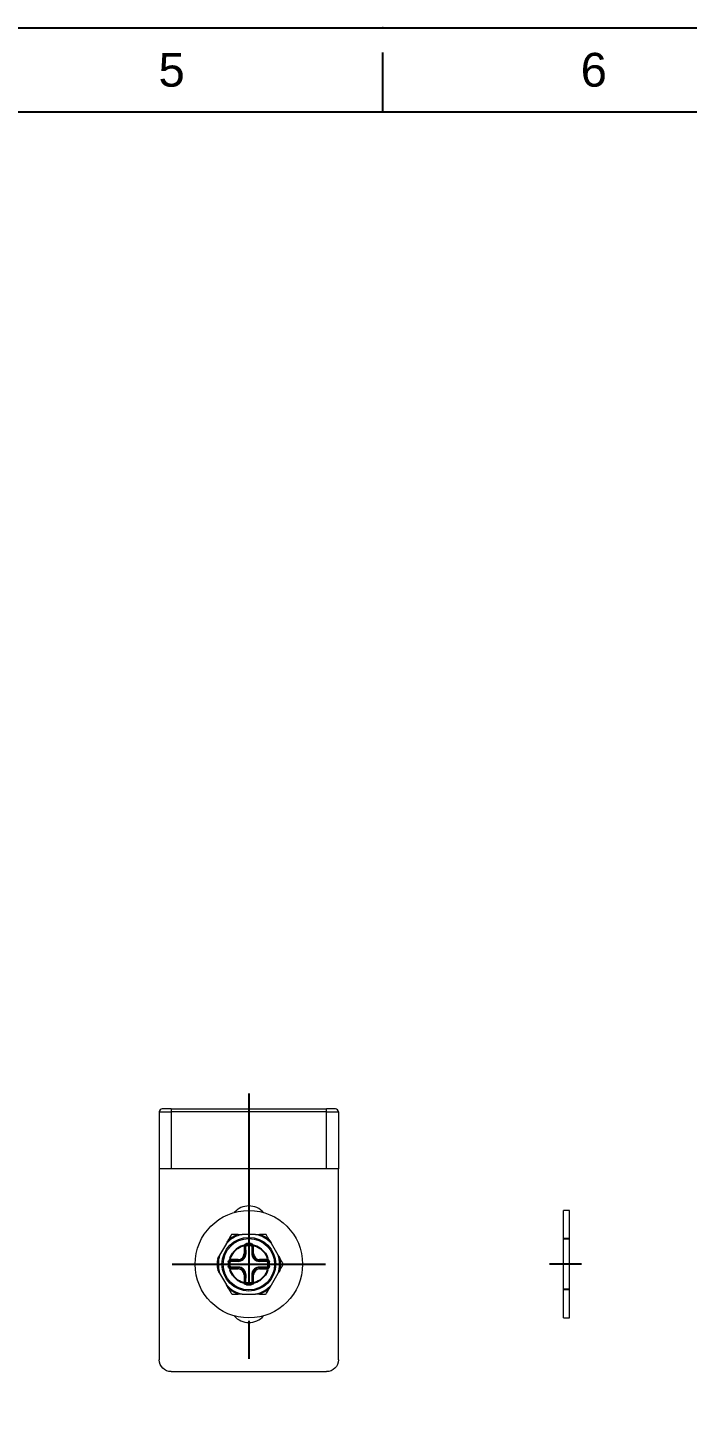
# Model space of a CAD drawing. Header units: millimetres. Extents: x 480 to 1074, y -563 to -143.
# Drawn here: x 788.5 to 899, y -375.5 to -142.6 of the extents above; entities that cross this region are included whole.
import ezdxf

# ---------------------------------------------------------------- set-up
doc = ezdxf.new("R2010")
doc.units = ezdxf.units.MM
doc.linetypes.add('CENTER', pattern=[50.8, 31.75, -6.35, 6.35, -6.35])
doc.linetypes.add('CENTERX2', pattern=[101.6, 63.5, -12.7, 12.7, -12.7])
doc.styles.get("Standard").update_dxf_attribs({"font": 'arial.ttf'})

msp = doc.modelspace()

# ---------------------------------------------------------------- linework, layer by layer
for p, q in [((847.96261, -156.70304), (847.96261, -146.70304)), ((1060.08383, -156.70304), (494.42726, -156.70304)), ((879.25706, -345.42998), (878.25706, -345.42998)), ((879.25706, -353.92998), (878.25706, -353.92998))]:
    msp.add_line(p, q)
at = {"color": 1, "linetype": 'CENTER'}
for p, q in [((825.54066, -321.07328), (825.54066, -371.2769)), ((812.69441, -349.68), (838.38691, -349.68)), ((881.24404, -349.67998), (875.89829, -349.67998))]:
    msp.add_line(p, q, dxfattribs=at)
at = {"color": 7, "linetype": 'Continuous', "lineweight": 15}
for p, q in [((812.54066, -323.68), (812.54066, -324.18)), ((812.54066, -323.68), (838.54066, -323.68)), ((838.54066, -324.18), (838.54066, -323.68)), ((810.54066, -324.18), (812.54066, -324.18)), ((810.54066, -324.18), (810.54066, -333.68)), ((838.54066, -324.18), (812.54066, -324.18)), ((812.54066, -324.18), (812.54066, -333.68)), ((838.54066, -324.18), (840.54066, -324.18)), ((838.54066, -333.68), (838.54066, -324.18)), ((840.54066, -324.18), (840.54066, -333.68)), ((812.54066, -333.68), (810.54066, -333.68)), ((810.54066, -333.68), (810.54066, -365.68069)), ((838.54066, -333.68), (812.54066, -333.68)), ((840.54066, -333.68), (838.54066, -333.68)), ((840.54066, -365.68069), (840.54066, -333.68)), ((879.25706, -340.67998), (878.25706, -340.67998)), ((878.25706, -349.67998), (878.25706, -340.67998)), ((879.25706, -349.67998), (879.25706, -340.67998)), ((826.66587, -344.68), (824.41545, -344.68)), ((821.77314, -346.20554), (820.64792, -348.15447)), ((824.7492, -346.63817), (824.7492, -347.88)), ((824.7492, -346.63817), (824.94901, -346.63817)), ((824.94901, -347.88), (824.94901, -346.63817)), ((824.94901, -346.63817), (825.05308, -346.74224)), ((825.06167, -347.88), (825.05308, -346.74224)), ((825.9325, -346.23855), (825.14882, -346.23855)), ((825.14882, -346.23855), (825.14882, -346.43836)), ((825.14882, -346.43836), (825.9325, -346.43836)), ((825.25155, -346.54109), (825.14882, -346.43836)), ((825.25155, -346.54109), (825.82977, -346.54109)), ((825.9325, -346.43836), (825.82977, -346.54109)), ((825.9325, -346.23855), (825.9325, -346.43836)), ((826.02823, -346.74224), (826.01965, -347.88)), ((826.02823, -346.74224), (826.13231, -346.63817)), ((826.33212, -346.63817), (826.13231, -346.63817)), ((826.13231, -346.63817), (826.13231, -347.88)), ((826.33212, -347.88), (826.33212, -346.63817)), ((830.43339, -348.15447), (829.30818, -346.20554)), ((822.29901, -349.28817), (822.0992, -349.28817)), ((822.0992, -349.28817), (822.0992, -350.07184)), ((822.29901, -350.07184), (822.29901, -349.28817)), ((822.29901, -349.28817), (822.40174, -349.3909)), ((822.49882, -349.08836), (822.49882, -348.88855)), ((823.74066, -348.88855), (822.49882, -348.88855)), ((822.49882, -349.08836), (823.74066, -349.08836)), ((822.60289, -349.19243), (822.49882, -349.08836)), ((822.60289, -349.19243), (823.74066, -349.20101)), ((823.74066, -348.88855), (823.74066, -349.08836)), ((823.74066, -349.20101), (823.74066, -349.08836)), ((824.7492, -347.88), (824.94901, -347.88)), ((825.06167, -347.88), (824.94901, -347.88)), ((826.01965, -347.88), (826.13231, -347.88)), ((826.33212, -347.88), (826.13231, -347.88)), ((828.5825, -348.88855), (827.34066, -348.88855)), ((827.34066, -348.88855), (827.34066, -349.08836)), ((827.34066, -349.08836), (828.5825, -349.08836)), ((827.34066, -349.20101), (827.34066, -349.08836)), ((827.34066, -349.20101), (828.47842, -349.19243)), ((828.5825, -349.08836), (828.47842, -349.19243)), ((828.5825, -348.88855), (828.5825, -349.08836)), ((828.67958, -349.3909), (828.78231, -349.28817)), ((828.98212, -349.28817), (828.78231, -349.28817)), ((828.78231, -349.28817), (828.78231, -350.07184)), ((828.98212, -350.07184), (828.98212, -349.28817)), ((820.64792, -351.20554), (821.77314, -353.15447)), ((822.29901, -350.07184), (822.0992, -350.07184)), ((822.40174, -349.96911), (822.29901, -350.07184)), ((822.40174, -349.96911), (822.40174, -349.3909)), ((822.49882, -350.27165), (822.60289, -350.16758)), ((823.74066, -350.27165), (822.49882, -350.27165)), ((822.49882, -350.27165), (822.49882, -350.47146)), ((822.49882, -350.47146), (823.74066, -350.47146)), ((823.74066, -350.159), (822.60289, -350.16758)), ((823.74066, -350.159), (823.74066, -350.27165)), ((823.74066, -350.27165), (823.74066, -350.47146)), ((824.94901, -351.48), (824.7492, -351.48)), ((824.7492, -351.48), (824.7492, -352.72184)), ((824.94901, -352.72184), (824.94901, -351.48)), ((825.06167, -351.48), (824.94901, -351.48)), ((825.05308, -352.61777), (825.06167, -351.48)), ((826.01965, -351.48), (826.02823, -352.61777)), ((826.01965, -351.48), (826.13231, -351.48)), ((826.13231, -351.48), (826.33212, -351.48)), ((826.13231, -351.48), (826.13231, -352.72184)), ((826.33212, -352.72184), (826.33212, -351.48)), ((828.47842, -350.16758), (827.34066, -350.159)), ((827.34066, -350.159), (827.34066, -350.27165)), ((828.5825, -350.27165), (827.34066, -350.27165)), ((827.34066, -350.27165), (827.34066, -350.47146)), ((827.34066, -350.47146), (828.5825, -350.47146)), ((828.47842, -350.16758), (828.5825, -350.27165)), ((828.5825, -350.47146), (828.5825, -350.27165)), ((828.67958, -349.3909), (828.67958, -349.96911)), ((828.78231, -350.07184), (828.67958, -349.96911)), ((828.98212, -350.07184), (828.78231, -350.07184)), ((829.30818, -353.15447), (830.43339, -351.20554)), ((878.25706, -358.67998), (878.25706, -349.67998)), ((879.25706, -358.67998), (879.25706, -349.67998)), ((824.94901, -352.72184), (824.7492, -352.72184)), ((825.05308, -352.61777), (824.94901, -352.72184)), ((825.14882, -352.92165), (825.25155, -352.81892)), ((825.9325, -352.92165), (825.14882, -352.92165)), ((825.14882, -352.92165), (825.14882, -353.12146)), ((825.14882, -353.12146), (825.9325, -353.12146)), ((825.82977, -352.81892), (825.25155, -352.81892)), ((825.82977, -352.81892), (825.9325, -352.92165)), ((825.9325, -352.92165), (825.9325, -353.12146)), ((826.13231, -352.72184), (826.02823, -352.61777)), ((826.13231, -352.72184), (826.33212, -352.72184)), ((824.41545, -354.68), (826.66587, -354.68)), ((878.25706, -358.67998), (879.25706, -358.67998)), ((812.53997, -367.68), (838.54134, -367.68))]:
    msp.add_line(p, q, dxfattribs=at)
msp.add_lwpolyline([(480.28585, -142.56163), (1074.22524, -142.56163), (1074.22524, -562.56163), (480.28585, -562.56163)], close=True)
for radius in [9, 4.5, 4.3]:
    msp.add_circle((825.54066, -349.68), radius, dxfattribs=at)
at = {"color": 7, "linetype": 'CENTERX2'}
msp.add_circle((825.54066, -349.68), 3.26433, dxfattribs=at)
at = {"color": 7, "linetype": 'Continuous', "lineweight": 15}
for centre, radius, start, end in [((811.04066, -324.18), 0.5, 90, 180), ((840.04066, -324.18), 0.5, 0, 90), ((825.54066, -343.18), 3.26433, 41.455061, 138.544939), ((825.54066, -349.68), 5.12505, 102.6826921, 137.3173079), ((825.54066, -349.68), 5.30599, 109.5531951, 130.4468049), ((825.54066, -349.68), 5.75, 119.3008406, 120.4030823), ((825.54066, -349.68), 5.12505, 42.6826921, 77.3173079), ((825.54066, -349.68), 5.30599, 49.5531951, 70.4468049), ((825.54066, -349.68), 5.75, 59.4142029, 60.6988557), ((825.54066, -349.68), 5.30599, 169.5531951, 190.4468049), ((825.54066, -349.68), 5.12505, 162.6826921, 197.3173079), ((823.74066, -347.88), 1.00854, 270, 0), ((823.74066, -347.88), 1.20835, 270, 0), ((827.34066, -347.88), 1.20835, 180, 270), ((827.34066, -347.88), 1.00854, 180, 270), ((825.54066, -349.68), 5.12505, 342.6826921, 17.3173079), ((825.54066, -349.68), 5.30599, 349.5531951, 10.4468049), ((823.74066, -351.48), 1.20835, 0, 90), ((823.74066, -351.48), 1.00854, 0, 90), ((827.34066, -351.48), 1.20835, 90, 180), ((827.34066, -351.48), 1.00854, 90, 180), ((825.54066, -349.68), 5.75, 359.3870862, 0.3807789), ((825.54066, -349.68), 5.12505, 222.6826921, 257.3173079), ((825.54066, -349.68), 5.30599, 229.5531951, 250.4468049), ((825.54066, -349.68), 5.12505, 282.6826921, 317.3173079), ((825.54066, -349.68), 5.30599, 289.5531951, 310.4468049), ((825.54066, -349.68), 5.75, 239.4021659, 240.6692336), ((825.54066, -349.68), 5.75, 299.3134469, 300.4287042), ((825.54066, -356.18), 3.26433, 221.455061, 318.544939)]:
    msp.add_arc(centre, radius, start, end, dxfattribs=at)
at = {"color": 7, "linetype": 'Continuous', "lineweight": 15, "extrusion": (0, 0, -1)}
for centre, major_axis, ratio, start_param, end_param in [((825.14958, -346.63893), (0.28338, -0.28338), 0.998099156, 2.357145816, 3.926039491), ((825.14958, -346.63893), (-0.14223, 0.14223), 0.994322643, 5.49873847, 7.067632145), ((825.93173, -346.63893), (-0.28338, -0.28338), 0.998099156, 2.357145816, 3.926039491), ((825.93173, -346.63893), (-0.14223, -0.14223), 0.994322643, 2.357145816, 3.926039491), ((822.49958, -349.28893), (0.28338, -0.28338), 0.998099156, 2.357145816, 3.926039491), ((822.49958, -349.28893), (0.14223, -0.14223), 0.994322643, 2.357145816, 3.926039491), ((828.58173, -349.28893), (-0.28338, -0.28338), 0.998099156, 2.357145816, 3.926039491), ((828.58173, -349.28893), (-0.14223, -0.14223), 0.994322643, 2.357145816, 3.926039491), ((822.49958, -350.07108), (0.28338, 0.28338), 0.998099156, 2.357145816, 3.926039491), ((822.49958, -350.07108), (-0.14223, -0.14223), 0.994322643, 5.49873847, 7.067632145), ((828.58173, -350.07108), (-0.28338, 0.28338), 0.998099156, 2.357145816, 3.926039491), ((828.58173, -350.07108), (0.14223, -0.14223), 0.994322643, 5.49873847, 7.067632145), ((825.14958, -352.72108), (0.28338, 0.28338), 0.998099156, 2.357145816, 3.926039491), ((825.14958, -352.72108), (-0.14223, -0.14223), 0.994322643, 5.49873847, 7.067632145), ((825.93173, -352.72108), (-0.28338, 0.28338), 0.998099156, 2.357145816, 3.926039491), ((825.93173, -352.72108), (0.14223, -0.14223), 0.994322643, 5.49873847, 7.067632145), ((812.54134, -365.67932), (-1.41518, -1.41518), 0.999315002, 5.49812976, 7.068240854), ((838.53997, -365.67932), (1.41518, -1.41518), 0.999315002, 5.49812976, 7.068240854)]:
    msp.add_ellipse(centre, major_axis=major_axis, ratio=ratio, start_param=start_param, end_param=end_param, dxfattribs=at)
at = {"color": 7, "linetype": 'Continuous', "lineweight": 15}
for points in [[(812.54066, -323.68), (811.71278, -323.68), (811.04066, -323.68), (811.04066, -323.68)], [(840.04066, -323.68), (840.04066, -323.68), (839.36853, -323.68), (838.54066, -323.68)]]:
    msp.add_open_spline(points, degree=3, dxfattribs=at)
for points, knots in [([(822.62974, -344.72186), (822.62991, -344.72156), (822.65363, -344.68048), (822.57446, -344.81762), (822.40051, -345.11891), (822.19905, -345.46784), (822.09844, -345.6421)], [0, 0, 0, 0, 0.002438376, 0.335808222, 0.668298418, 1, 1, 1, 1]), ([(823.76484, -344.68), (823.53492, -344.68), (823.08157, -344.68), (822.73242, -344.68), (822.73314, -344.68), (822.73341, -344.68)], [0, 0, 0, 0, 0.392881247, 0.774679116, 1, 1, 1, 1]), ([(823.76484, -344.68), (823.78057, -344.68), (823.86636, -344.68), (824.09048, -344.68), (824.29369, -344.68), (824.41545, -344.68)], [0, 0, 0, 0, 0.082544674, 0.450292724, 1, 1, 1, 1]), ([(826.66587, -344.68), (826.69061, -344.68), (826.84917, -344.68), (827.06073, -344.68), (827.25344, -344.68), (827.30716, -344.68), (827.31648, -344.68)], [0, 0, 0, 0, 0.111222812, 0.712859297, 0.950204698, 1, 1, 1, 1]), ([(828.34784, -344.68), (828.35017, -344.68), (828.35615, -344.68), (828.0645, -344.68), (827.6708, -344.68), (827.38752, -344.68), (827.31648, -344.68)], [0, 0, 0, 0, 0.210926823, 0.543308711, 0.885458093, 1, 1, 1, 1]), ([(821.77314, -346.20554), (821.79316, -346.17087), (821.86667, -346.04353), (821.97033, -345.86399), (822.06047, -345.70787), (822.09248, -345.65242), (822.09844, -345.6421)], [0, 0, 0, 0, 0.179846342, 0.660444689, 0.936833972, 1, 1, 1, 1]), ([(825.05308, -346.74224), (825.05514, -346.7194), (825.05927, -346.67372), (825.09406, -346.61275), (825.14536, -346.56744), (825.20118, -346.54424), (825.23746, -346.54197), (825.25155, -346.54109)], [0, 0, 0, 0, 0.219517563, 0.439186875, 0.654959603, 0.86595264, 1, 1, 1, 1]), ([(825.82977, -346.54109), (825.85177, -346.5432), (825.89578, -346.54743), (825.95455, -346.58071), (825.99928, -346.62987), (826.0246, -346.68664), (826.02714, -346.72544), (826.02823, -346.74224)], [0, 0, 0, 0, 0.208566508, 0.417135966, 0.626031528, 0.838077944, 1, 1, 1, 1]), ([(828.98287, -345.6421), (828.87698, -345.45869), (828.66487, -345.0913), (828.4789, -344.7692), (828.46737, -344.74922), (828.46231, -344.74046)], [0, 0, 0, 0, 0.358887635, 0.718854713, 1, 1, 1, 1]), ([(828.98287, -345.6421), (829.00202, -345.67527), (829.08374, -345.81681), (829.199, -346.01644), (829.28846, -346.17139), (829.30818, -346.20554)], [0, 0, 0, 0, 0.192604654, 0.822008084, 1, 1, 1, 1]), ([(820.32262, -348.71791), (820.34177, -348.68474), (820.42349, -348.5432), (820.53875, -348.34357), (820.6282, -348.18862), (820.64792, -348.15447)], [0, 0, 0, 0, 0.192604654, 0.822008084, 1, 1, 1, 1]), ([(822.40174, -349.3909), (822.40385, -349.36889), (822.40808, -349.32488), (822.44137, -349.26611), (822.49052, -349.22138), (822.5473, -349.19607), (822.58609, -349.19353), (822.60289, -349.19243)], [0, 0, 0, 0, 0.208566508, 0.417135966, 0.626031528, 0.838077944, 1, 1, 1, 1]), ([(823.74066, -349.20101), (823.89831, -349.18586), (824.20479, -349.15639), (824.60307, -348.91848), (824.88728, -348.58755), (825.04003, -348.22575), (825.05512, -347.98459), (825.06167, -347.88)], [0, 0, 0, 0, 0.228564411, 0.444320508, 0.649015833, 0.847776247, 1, 1, 1, 1]), ([(826.01965, -347.88), (826.0348, -348.03766), (826.06427, -348.34414), (826.30218, -348.74241), (826.63311, -349.02663), (826.99492, -349.17938), (827.23607, -349.19447), (827.34066, -349.20101)], [0, 0, 0, 0, 0.2285644108, 0.4443205085, 0.6490158327, 0.8477762467, 1, 1, 1, 1]), ([(828.47842, -349.19243), (828.50126, -349.19449), (828.54695, -349.19862), (828.60791, -349.2334), (828.65323, -349.28471), (828.67642, -349.34053), (828.67869, -349.3768), (828.67958, -349.3909)], [0, 0, 0, 0, 0.219517563, 0.439186875, 0.654959603, 0.86595264, 1, 1, 1, 1]), ([(830.43339, -348.15447), (830.45341, -348.18914), (830.52693, -348.31648), (830.63059, -348.49602), (830.72072, -348.65214), (830.75274, -348.70759), (830.75869, -348.71791)], [0, 0, 0, 0, 0.179846341, 0.660444689, 0.936833971, 1, 1, 1, 1]), ([(831.29042, -349.63889), (831.29045, -349.63894), (831.3139, -349.67955), (831.23459, -349.54219), (831.06079, -349.24115), (830.85931, -348.89219), (830.75869, -348.71791)], [0, 0, 0, 0, 0.000411656, 0.3344588, 0.667624508, 1, 1, 1, 1]), ([(820.64792, -351.20554), (820.6279, -351.17087), (820.55439, -351.04353), (820.45073, -350.86399), (820.36059, -350.70787), (820.32858, -350.65242), (820.32262, -350.6421)], [0, 0, 0, 0, 0.179846342, 0.660444689, 0.936833972, 1, 1, 1, 1]), ([(822.60289, -350.16758), (822.58005, -350.16552), (822.53437, -350.16139), (822.47341, -350.12661), (822.42809, -350.0753), (822.40489, -350.01948), (822.40262, -349.98321), (822.40174, -349.96911)], [0, 0, 0, 0, 0.219517563, 0.439186875, 0.654959603, 0.86595264, 1, 1, 1, 1]), ([(825.06167, -351.48), (825.04651, -351.32235), (825.01705, -351.01587), (824.77913, -350.6176), (824.44821, -350.33338), (824.0864, -350.18063), (823.84525, -350.16554), (823.74066, -350.159)], [0, 0, 0, 0, 0.228564411, 0.444320508, 0.649015833, 0.847776247, 1, 1, 1, 1]), ([(827.34066, -350.159), (827.183, -350.17415), (826.87653, -350.20361), (826.47825, -350.44153), (826.19403, -350.77246), (826.04129, -351.13426), (826.02619, -351.37542), (826.01965, -351.48)], [0, 0, 0, 0, 0.228564411, 0.444320508, 0.649015833, 0.847776247, 1, 1, 1, 1]), ([(828.67958, -349.96911), (828.67746, -349.99112), (828.67324, -350.03513), (828.63995, -350.0939), (828.59079, -350.13863), (828.53402, -350.16394), (828.49522, -350.16648), (828.47842, -350.16758)], [0, 0, 0, 0, 0.208566508, 0.417135966, 0.626031528, 0.838077944, 1, 1, 1, 1]), ([(830.75869, -350.6421), (830.73955, -350.67527), (830.65783, -350.81681), (830.54257, -351.01644), (830.45311, -351.17139), (830.43339, -351.20554)], [0, 0, 0, 0, 0.192604654, 0.822008084, 1, 1, 1, 1]), ([(830.75869, -350.6421), (830.86459, -350.45868), (831.0767, -350.0913), (831.2627, -349.76914), (831.27423, -349.74917), (831.27928, -349.74041)], [0, 0, 0, 0, 0.358804609, 0.71868841, 1, 1, 1, 1]), ([(822.09844, -353.71791), (822.07929, -353.68474), (821.99757, -353.5432), (821.88231, -353.34357), (821.79286, -353.18862), (821.77314, -353.15447)], [0, 0, 0, 0, 0.192604654, 0.822008084, 1, 1, 1, 1]), ([(822.09844, -353.71791), (822.20434, -353.90133), (822.41646, -354.26873), (822.60255, -354.59105), (822.61407, -354.611), (822.61913, -354.61977)], [0, 0, 0, 0, 0.358530491, 0.718139351, 1, 1, 1, 1]), ([(825.25155, -352.81892), (825.22954, -352.81681), (825.18553, -352.81258), (825.12677, -352.7793), (825.08204, -352.73014), (825.05672, -352.67337), (825.05418, -352.63457), (825.05308, -352.61777)], [0, 0, 0, 0, 0.2085665077, 0.4171359661, 0.6260315276, 0.8380779443, 1, 1, 1, 1]), ([(826.02823, -352.61777), (826.02617, -352.64061), (826.02204, -352.68629), (825.98726, -352.74726), (825.93596, -352.79257), (825.88013, -352.81577), (825.84386, -352.81804), (825.82977, -352.81892)], [0, 0, 0, 0, 0.219517563, 0.4391868749, 0.6549596031, 0.8659526403, 1, 1, 1, 1]), ([(828.45169, -354.63794), (828.45148, -354.63831), (828.42769, -354.67952), (828.50683, -354.54245), (828.68082, -354.24109), (828.88227, -353.89216), (828.98287, -353.71791)], [0, 0, 0, 0, 0.003014651, 0.336191914, 0.668490036, 1, 1, 1, 1]), ([(829.30818, -353.15447), (829.28816, -353.18914), (829.21464, -353.31648), (829.11098, -353.49602), (829.02084, -353.65214), (828.98883, -353.70759), (828.98287, -353.71791)], [0, 0, 0, 0, 0.179846342, 0.660444689, 0.936833972, 1, 1, 1, 1]), ([(822.73342, -354.68), (822.73107, -354.68), (822.72503, -354.68), (823.01679, -354.68), (823.41052, -354.68), (823.69379, -354.68), (823.76484, -354.68)], [0, 0, 0, 0, 0.211401751, 0.543583584, 0.885527034, 1, 1, 1, 1]), ([(824.41545, -354.68), (824.39071, -354.68), (824.23214, -354.68), (824.02058, -354.68), (823.82787, -354.68), (823.77415, -354.68), (823.76484, -354.68)], [0, 0, 0, 0, 0.111222812, 0.712859297, 0.950204698, 1, 1, 1, 1]), ([(827.31648, -354.68), (827.30075, -354.68), (827.21496, -354.68), (826.99083, -354.68), (826.78762, -354.68), (826.66587, -354.68)], [0, 0, 0, 0, 0.082544674, 0.450292724, 1, 1, 1, 1]), ([(827.31648, -354.68), (827.5464, -354.68), (827.99975, -354.68), (828.34889, -354.68), (828.34818, -354.68), (828.34791, -354.68)], [0, 0, 0, 0, 0.392877807, 0.774672334, 1, 1, 1, 1])]:
    msp.add_open_spline(points, degree=3, knots=knots, dxfattribs=at)
msp.add_point((847.96261, -142.56163))

# ---------------------------------------------------------------- texts
at = {"char_height": 5.65657, "attachment_point": 5}
for s, insert in [('6', (883.31615, -149.63233)), ('5', (812.60908, -149.63233))]:
    msp.add_mtext_dynamic_manual_height_columns(s, width=50, gutter_width=12.5, heights=[0], dxfattribs=dict(at, insert=insert))

doc.saveas('drawing.dxf')
